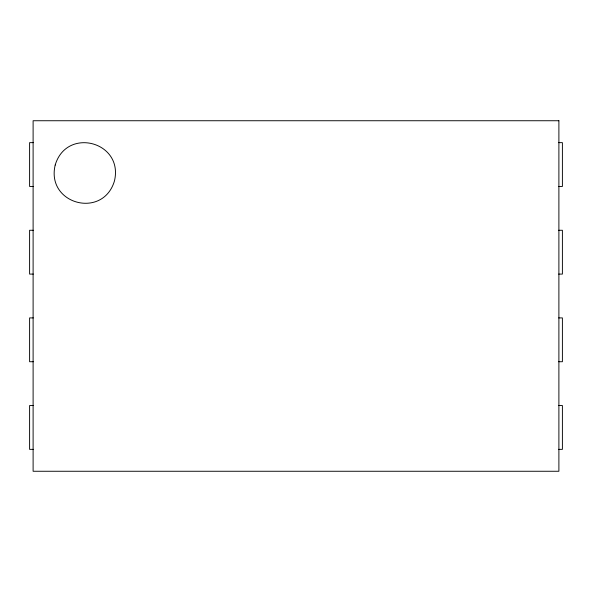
<?xml version="1.0" encoding="UTF-8"?>
<svg xmlns="http://www.w3.org/2000/svg" width="592" height="592" viewBox="0 0 592 592"><rect width="100%" height="100%" fill="white"/><g stroke="black" fill="none" stroke-linecap="round" stroke-linejoin="round"><path stroke-width="0.89" d="M33.293 142.642L29.6 142.642L29.6 186.458L33.293 186.458M558.707 142.642L562.4 142.642L562.4 186.458L558.707 186.458M33.293 230.273L29.6 230.273L29.6 274.089L33.293 274.089M558.707 230.273L562.4 230.273L562.4 274.089L558.707 274.089M33.293 317.911L29.6 317.911L29.6 361.727L33.293 361.727M558.707 317.911L562.4 317.911L562.4 361.727L558.707 361.727M33.293 405.542L29.6 405.542L29.6 449.358L33.293 449.358M558.707 405.542L562.4 405.542L562.4 449.358L558.707 449.358M55.189 165.05C45.828 204.196 102.993 219.514 114.456 180.93C123.817 141.784 66.652 126.466 55.189 165.05M558.892 120.738L33.108 120.738L33.108 471.262L558.892 471.262L558.892 120.738"/></g></svg>
